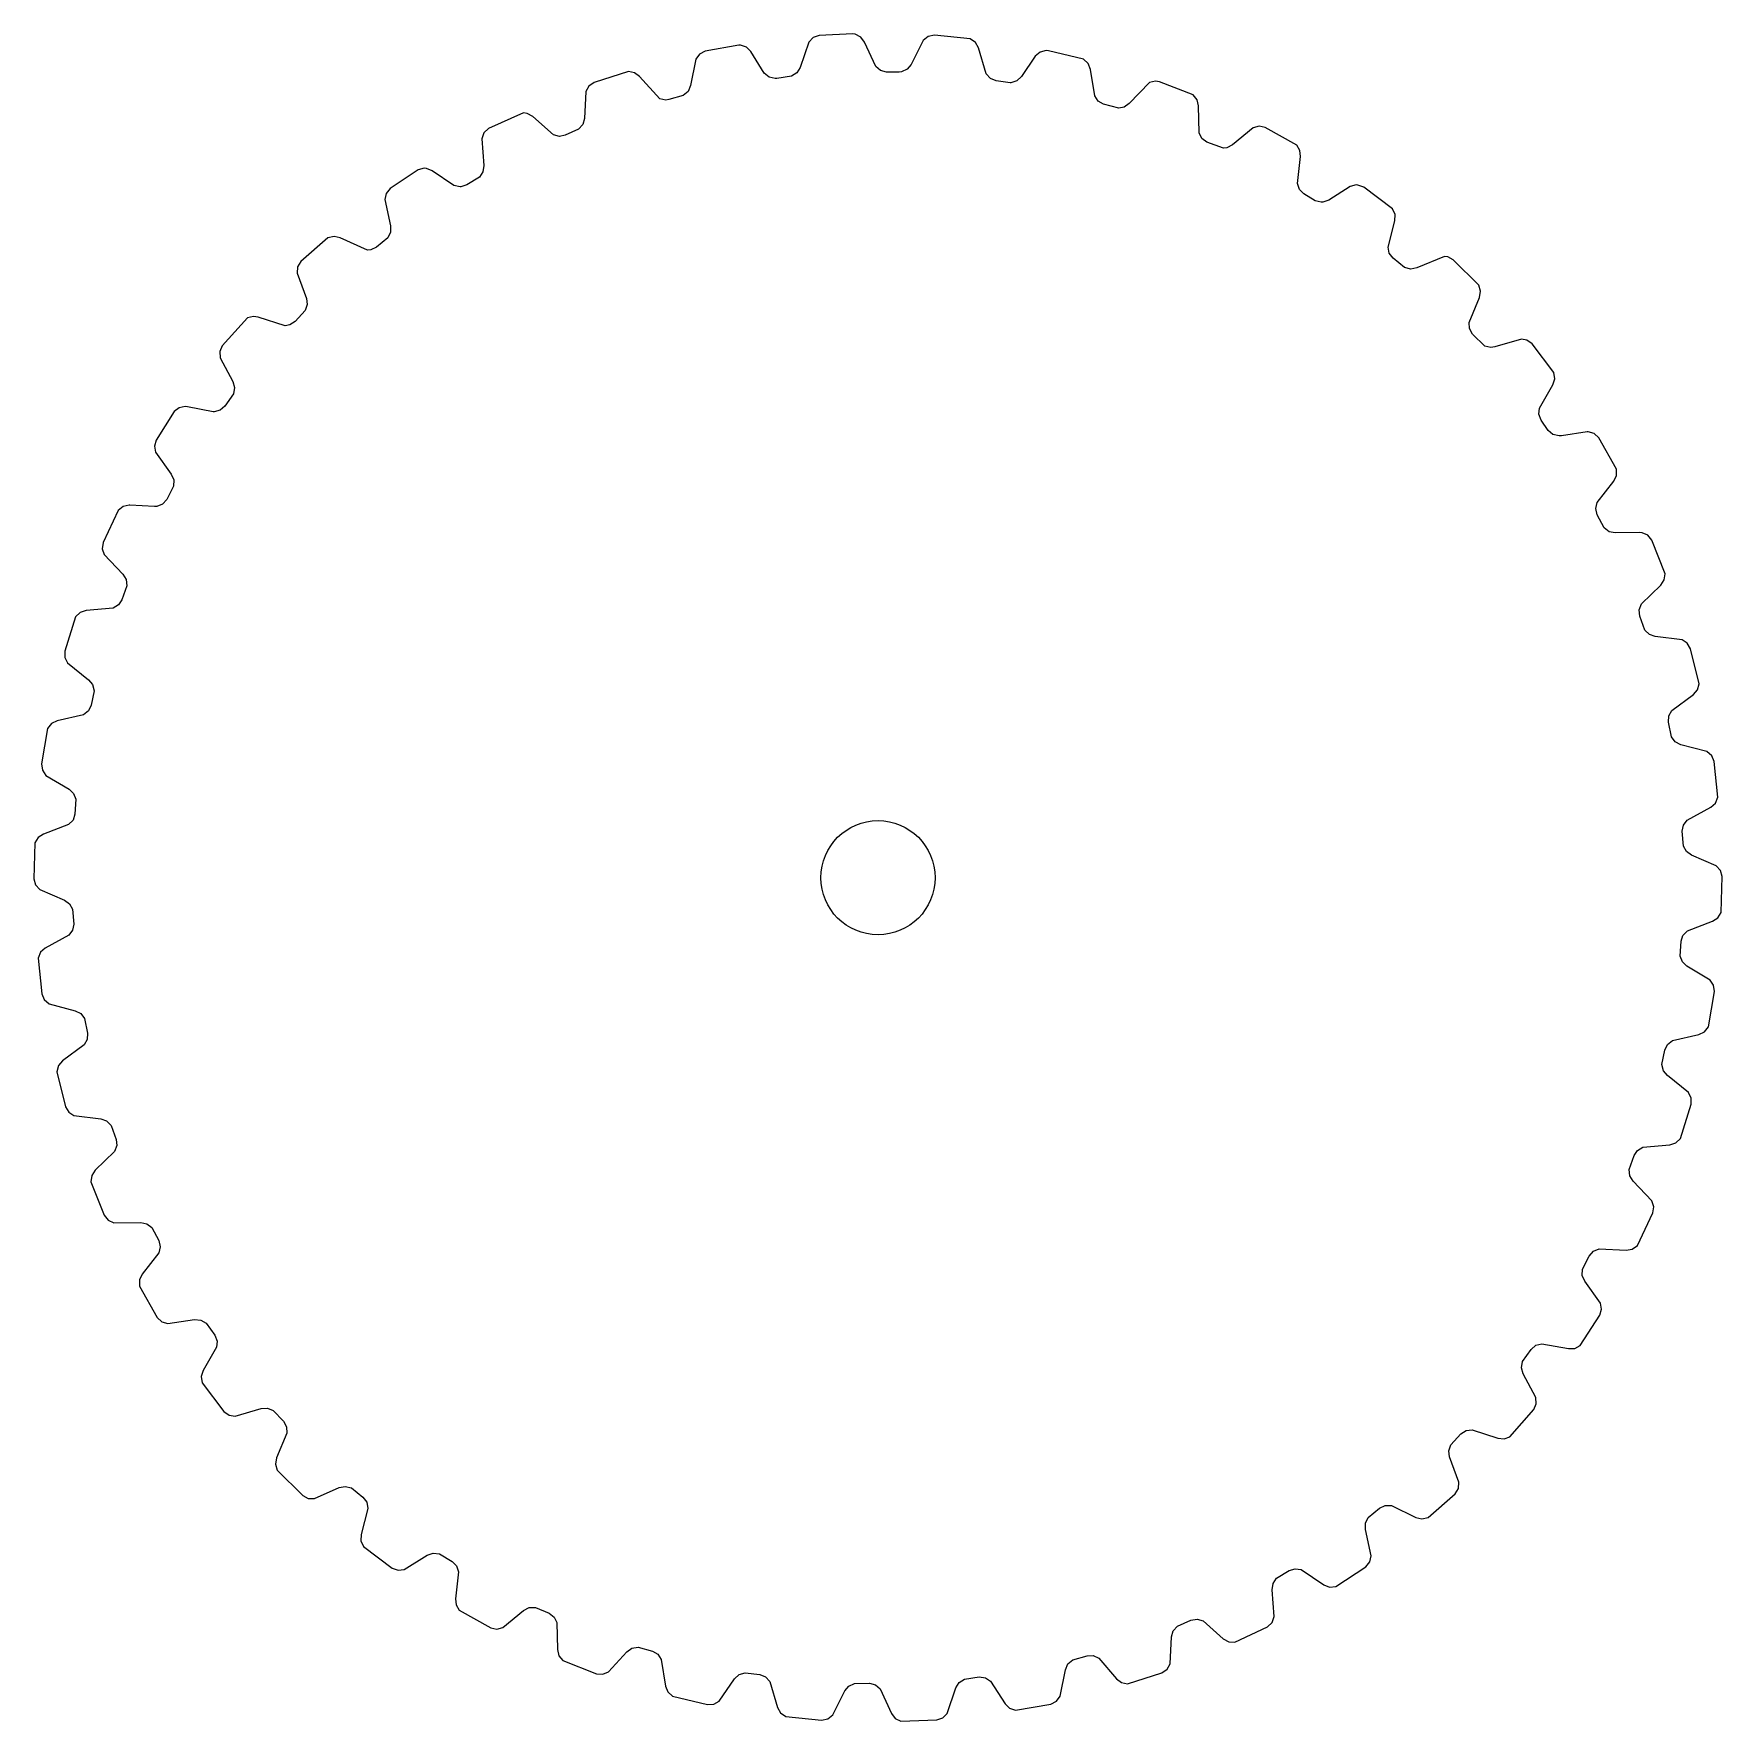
# Model space of a CAD drawing. Extents: x -37 to 37, y -36.9 to 37.
import ezdxf

# ---------------------------------------------------------------- set-up
doc = ezdxf.new("R2010")
doc.units = 0
doc.header["$MEASUREMENT"] = 0

msp = doc.modelspace()

# ---------------------------------------------------------------- linework, layer by layer
at = {"color": 13}
msp.add_lwpolyline([(36.639, -4.98), (36.6, -4.708), (36.446, -4.481), (35.431, -3.878), (35.23, -3.691), (35.132, -3.435), (35.172, -2.786), (35.257, -2.525), (35.447, -2.327), (36.551, -1.908), (36.781, -1.758), (36.922, -1.522), (36.975, 0.056), (36.9, 0.32), (36.717, 0.524), (35.629, 0.983), (35.405, 1.141), (35.272, 1.381), (35.224, 2.03), (35.272, 2.3), (35.434, 2.521), (36.47, 3.087), (36.678, 3.267), (36.785, 3.519), (36.623, 5.09), (36.513, 5.341), (36.304, 5.519), (35.164, 5.825), (34.92, 5.951), (34.756, 6.171), (34.62, 6.807), (34.63, 7.081), (34.761, 7.323), (35.71, 8.025), (35.891, 8.231), (35.964, 8.495), (35.589, 10.029), (35.446, 10.263), (35.214, 10.411), (34.043, 10.559), (33.784, 10.651), (33.592, 10.846), (33.37, 11.458), (33.344, 11.731), (33.44, 11.988), (34.285, 12.812), (34.436, 13.041), (34.472, 13.313), (33.892, 14.782), (33.718, 14.994), (33.469, 15.109), (33.366, 15.121), (32.288, 15.096), (32.019, 15.152), (31.802, 15.319), (31.499, 15.895), (31.436, 16.162), (31.496, 16.43), (32.221, 17.361), (32.34, 17.609), (32.338, 17.883), (31.564, 19.259), (31.362, 19.446), (31.1, 19.525), (31.065, 19.527), (29.932, 19.352), (29.828, 19.344), (29.561, 19.409), (29.35, 19.584), (29.042, 20.036), (28.942, 20.292), (28.965, 20.565), (29.557, 21.587), (29.641, 21.848), (29.602, 22.12), (28.647, 23.378), (28.422, 23.535), (28.186, 23.58), (27.018, 23.248), (26.847, 23.221), (26.579, 23.279), (26.043, 23.804), (25.91, 24.044), (25.895, 24.318), (26.342, 25.411), (26.39, 25.681), (26.314, 25.945), (25.197, 27.061), (24.953, 27.186), (24.816, 27.205), (23.601, 26.71), (23.332, 26.654), (23.066, 26.721), (22.559, 27.128), (22.394, 27.348), (22.343, 27.617), (22.637, 28.761), (22.647, 29.035), (22.536, 29.286), (21.278, 30.24), (21.019, 30.331), (20.949, 30.334), (20.682, 30.272), (19.744, 29.675), (19.485, 29.583), (19.416, 29.578), (19.149, 29.639), (18.655, 29.947), (18.462, 30.142), (18.374, 30.402), (18.509, 31.575), (18.482, 31.848), (18.338, 32.082), (16.962, 32.855), (16.693, 32.91), (16.427, 32.842), (15.519, 32.087), (15.276, 31.96), (15.139, 31.941), (14.403, 32.209), (14.186, 32.376), (14.063, 32.621), (14.037, 33.802), (13.973, 34.069), (13.799, 34.28), (12.33, 34.859), (12.159, 34.885), (11.892, 34.825), (11.005, 33.901), (10.781, 33.743), (10.545, 33.697), (9.883, 33.87), (9.645, 34.006), (9.49, 34.232), (9.304, 35.398), (9.204, 35.654), (9.003, 35.84), (7.468, 36.213), (7.365, 36.221), (7.099, 36.155), (6.888, 35.979), (6.287, 35.084), (6.086, 34.896), (5.824, 34.815), (5.79, 34.814), (5.179, 34.9), (4.925, 35.002), (4.741, 35.206), (4.397, 36.335), (4.264, 36.575), (4.039, 36.732), (2.468, 36.893), (2.199, 36.836), (1.983, 36.667), (1.451, 35.613), (1.278, 35.4), (1.029, 35.284), (0.926, 35.271), (0.379, 35.28), (0.113, 35.347), (-0.097, 35.523), (-0.591, 36.596), (-0.756, 36.815), (-1.001, 36.94), (-1.103, 36.956), (-2.579, 36.885), (-2.837, 36.792), (-3.028, 36.596), (-3.412, 35.479), (-3.554, 35.244), (-3.785, 35.096), (-4.429, 35.003), (-4.498, 34.999), (-4.765, 35.059), (-4.979, 35.231), (-5.569, 36.174), (-5.762, 36.369), (-6.021, 36.459), (-6.09, 36.463), (-7.577, 36.191), (-7.821, 36.063), (-7.983, 35.842), (-8.211, 34.684), (-8.32, 34.432), (-8.529, 34.253), (-9.154, 34.074), (-9.29, 34.055), (-9.559, 34.109), (-10.443, 35.079), (-10.661, 35.246), (-10.93, 35.3), (-12.435, 34.822), (-12.658, 34.663), (-12.789, 34.422), (-12.858, 33.243), (-12.931, 32.979), (-13.113, 32.773), (-13.708, 32.511), (-13.944, 32.464), (-14.211, 32.527), (-15.122, 33.331), (-15.361, 33.466), (-15.531, 33.491), (-17.06, 32.804), (-17.26, 32.616), (-17.357, 32.359), (-17.265, 31.182), (-17.301, 30.911), (-17.454, 30.682), (-18.007, 30.341), (-18.269, 30.26), (-18.304, 30.258), (-18.572, 30.315), (-19.52, 30.961), (-19.775, 31.063), (-19.878, 31.07), (-20.144, 31.003), (-21.368, 30.176), (-21.541, 29.962), (-21.602, 29.695), (-21.35, 28.541), (-21.349, 28.267), (-21.469, 28.02), (-21.971, 27.607), (-22.22, 27.49), (-22.357, 27.477), (-23.554, 28.015), (-23.82, 28.081), (-24.089, 28.023), (-25.278, 26.985), (-25.42, 26.75), (-25.444, 26.477), (-25.037, 25.368), (-24.999, 25.096), (-25.085, 24.836), (-25.525, 24.358), (-25.756, 24.209), (-25.959, 24.172), (-27.149, 24.546), (-27.353, 24.58), (-27.62, 24.516), (-28.717, 23.292), (-28.826, 23.039), (-28.812, 22.765), (-28.258, 21.723), (-28.184, 21.459), (-28.233, 21.189), (-28.604, 20.655), (-28.812, 20.476), (-29.078, 20.406), (-29.112, 20.406), (-30.239, 20.621), (-30.342, 20.633), (-30.611, 20.578), (-30.828, 20.411), (-31.621, 19.164), (-31.694, 18.9), (-31.644, 18.63), (-30.953, 17.673), (-30.843, 17.421), (-30.855, 17.147), (-31.151, 16.568), (-31.332, 16.362), (-31.586, 16.257), (-31.689, 16.248), (-32.765, 16.311), (-32.799, 16.313), (-33.067, 16.252), (-33.281, 16.08), (-33.936, 14.68), (-33.973, 14.408), (-33.886, 14.148), (-33.071, 13.293), (-32.928, 13.059), (-32.902, 12.786), (-33.116, 12.172), (-33.268, 11.943), (-33.505, 11.804), (-34.681, 11.698), (-34.943, 11.616), (-35.142, 11.427), (-35.619, 9.922), (-35.618, 9.648), (-35.497, 9.402), (-34.573, 8.666), (-34.4, 8.454), (-34.337, 8.186), (-34.465, 7.549), (-34.585, 7.302), (-34.8, 7.132), (-35.951, 6.867), (-36.199, 6.75), (-36.371, 6.536), (-36.639, 4.98), (-36.6, 4.708), (-36.446, 4.481), (-35.431, 3.878), (-35.23, 3.691), (-35.132, 3.435), (-35.172, 2.786), (-35.257, 2.525), (-35.447, 2.327), (-36.551, 1.908), (-36.781, 1.758), (-36.922, 1.522), (-36.975, -0.056), (-36.9, -0.32), (-36.717, -0.524), (-35.629, -0.983), (-35.405, -1.141), (-35.272, -1.381), (-35.224, -2.03), (-35.272, -2.3), (-35.434, -2.521), (-36.47, -3.087), (-36.678, -3.267), (-36.785, -3.519), (-36.623, -5.09), (-36.513, -5.341), (-36.304, -5.519), (-35.164, -5.825), (-34.92, -5.951), (-34.756, -6.171), (-34.62, -6.807), (-34.63, -7.081), (-34.761, -7.323), (-35.71, -8.025), (-35.891, -8.231), (-35.964, -8.495), (-35.589, -10.029), (-35.446, -10.263), (-35.214, -10.411), (-34.043, -10.559), (-33.784, -10.651), (-33.592, -10.846), (-33.37, -11.458), (-33.344, -11.731), (-33.44, -11.988), (-34.285, -12.812), (-34.436, -13.041), (-34.472, -13.313), (-33.892, -14.782), (-33.718, -14.994), (-33.469, -15.109), (-32.288, -15.096), (-32.019, -15.152), (-31.802, -15.319), (-31.499, -15.895), (-31.436, -16.162), (-31.496, -16.43), (-32.221, -17.361), (-32.34, -17.609), (-32.338, -17.883), (-31.564, -19.259), (-31.362, -19.446), (-31.1, -19.525), (-29.932, -19.352), (-29.658, -19.37), (-29.42, -19.507), (-29.042, -20.036), (-28.942, -20.292), (-28.965, -20.565), (-29.557, -21.587), (-29.641, -21.848), (-29.602, -22.12), (-28.647, -23.378), (-28.422, -23.535), (-28.151, -23.578), (-27.018, -23.248), (-26.744, -23.228), (-26.489, -23.331), (-26.043, -23.804), (-25.91, -24.044), (-25.895, -24.318), (-26.342, -25.411), (-26.39, -25.681), (-26.314, -25.945), (-25.197, -27.061), (-24.953, -27.186), (-24.678, -27.192), (-23.601, -26.71), (-23.332, -26.654), (-23.066, -26.721), (-22.559, -27.128), (-22.394, -27.348), (-22.343, -27.617), (-22.637, -28.761), (-22.647, -29.035), (-22.536, -29.286), (-21.278, -30.24), (-21.019, -30.331), (-20.746, -30.299), (-19.744, -29.675), (-19.485, -29.583), (-19.212, -29.613), (-18.655, -29.947), (-18.462, -30.142), (-18.374, -30.402), (-18.509, -31.575), (-18.482, -31.848), (-18.338, -32.082), (-16.962, -32.855), (-16.693, -32.91), (-16.427, -32.842), (-15.519, -32.087), (-15.276, -31.96), (-15.001, -31.953), (-14.403, -32.209), (-14.186, -32.376), (-14.063, -32.621), (-14.037, -33.802), (-13.973, -34.069), (-13.799, -34.28), (-12.33, -34.859), (-12.056, -34.877), (-11.802, -34.773), (-11.005, -33.901), (-10.781, -33.743), (-10.511, -33.698), (-9.883, -33.87), (-9.645, -34.006), (-9.49, -34.232), (-9.304, -35.398), (-9.204, -35.654), (-9.003, -35.84), (-7.468, -36.213), (-7.195, -36.193), (-6.957, -36.056), (-6.287, -35.084), (-6.086, -34.896), (-5.824, -34.815), (-5.179, -34.9), (-4.925, -35.002), (-4.741, -35.206), (-4.397, -36.335), (-4.264, -36.575), (-4.039, -36.732), (-2.468, -36.893), (-2.199, -36.836), (-1.983, -36.667), (-1.451, -35.613), (-1.278, -35.4), (-1.029, -35.284), (-0.379, -35.28), (-0.113, -35.347), (0.097, -35.523), (0.591, -36.596), (0.756, -36.815), (1.001, -36.94), (2.579, -36.885), (2.837, -36.792), (3.028, -36.596), (3.412, -35.479), (3.554, -35.244), (3.785, -35.096), (4.429, -35.003), (4.701, -35.033), (4.934, -35.179), (5.569, -36.174), (5.762, -36.369), (6.021, -36.459), (7.577, -36.191), (7.821, -36.063), (7.983, -35.842), (8.211, -34.684), (8.32, -34.432), (8.529, -34.253), (9.154, -34.074), (9.428, -34.067), (9.678, -34.18), (10.443, -35.079), (10.661, -35.246), (10.93, -35.3), (12.435, -34.822), (12.658, -34.663), (12.789, -34.422), (12.858, -33.243), (12.931, -32.979), (13.113, -32.773), (13.708, -32.511), (13.979, -32.465), (14.242, -32.544), (15.122, -33.331), (15.361, -33.466), (15.635, -33.483), (17.06, -32.804), (17.26, -32.616), (17.357, -32.359), (17.265, -31.182), (17.301, -30.911), (17.454, -30.682), (18.007, -30.341), (18.269, -30.26), (18.541, -30.301), (19.52, -30.961), (19.775, -31.063), (20.048, -31.042), (21.368, -30.176), (21.541, -29.962), (21.602, -29.695), (21.35, -28.541), (21.349, -28.267), (21.469, -28.02), (21.971, -27.607), (22.22, -27.49), (22.494, -27.494), (23.554, -28.015), (23.82, -28.081), (24.089, -28.023), (25.278, -26.985), (25.42, -26.75), (25.444, -26.477), (25.037, -25.368), (24.999, -25.096), (25.085, -24.836), (25.525, -24.358), (25.756, -24.209), (26.028, -24.175), (27.149, -24.546), (27.422, -24.576), (27.68, -24.482), (28.717, -23.292), (28.826, -23.039), (28.812, -22.765), (28.258, -21.723), (28.184, -21.459), (28.233, -21.189), (28.604, -20.655), (28.812, -20.476), (29.078, -20.406), (30.239, -20.621), (30.513, -20.613), (30.756, -20.485), (31.621, -19.164), (31.694, -18.9), (31.644, -18.63), (30.953, -17.673), (30.843, -17.421), (30.855, -17.147), (31.151, -16.568), (31.332, -16.362), (31.586, -16.257), (32.765, -16.311), (33.036, -16.266), (33.259, -16.106), (33.936, -14.68), (33.973, -14.408), (33.886, -14.148), (33.071, -13.293), (32.928, -13.059), (32.902, -12.786), (33.116, -12.172), (33.268, -11.943), (33.505, -11.804), (34.681, -11.698), (34.943, -11.616), (35.142, -11.427), (35.619, -9.922), (35.618, -9.648), (35.497, -9.402), (34.573, -8.666), (34.4, -8.454), (34.337, -8.186), (34.465, -7.549), (34.585, -7.302), (34.8, -7.132), (35.951, -6.867), (36.199, -6.75), (36.371, -6.536)], close=True, dxfattribs=at)
msp.add_circle((0, 0), 2.5, dxfattribs=at)

doc.saveas('drawing.dxf')
